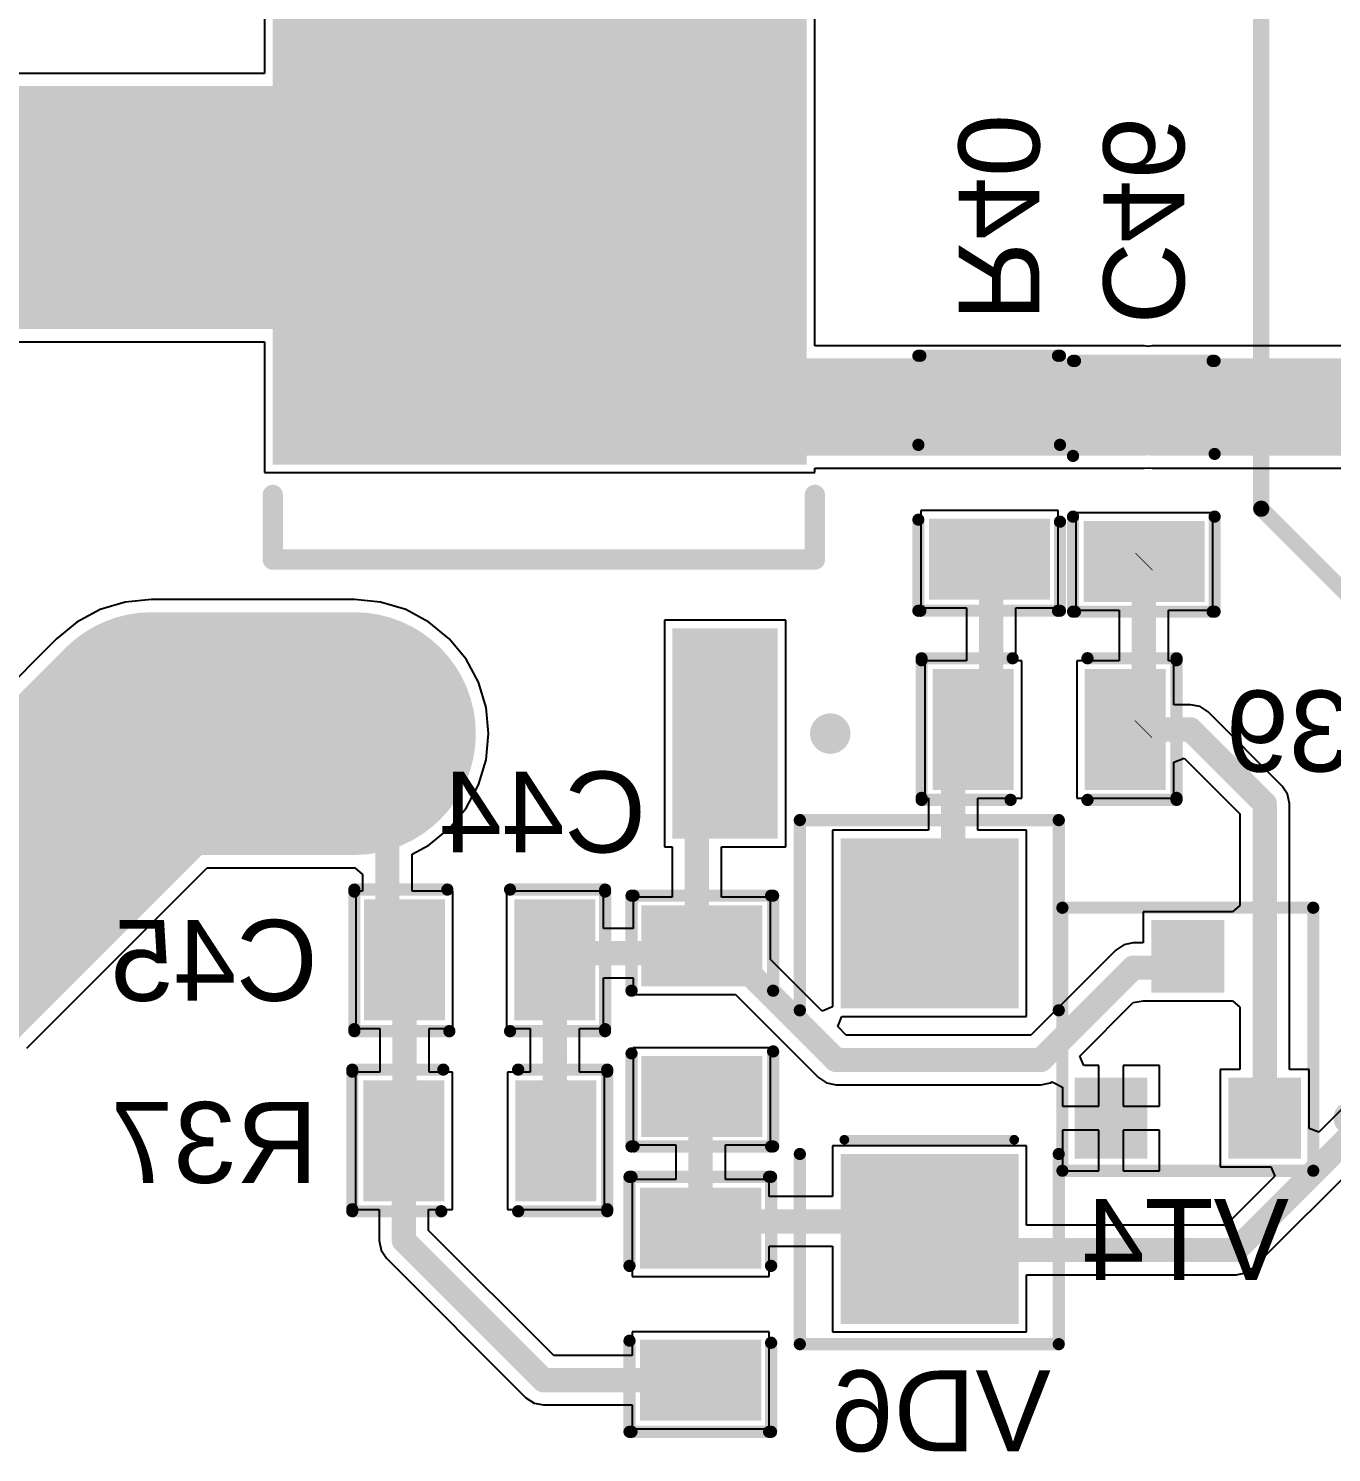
# Model space of a CAD drawing. Header units: millimetres. Extents: x 95 to 305, y 96 to 295.
# Drawn here: x 238.97 to 255.07, y 188.09 to 205.68 of the extents above; entities that cross this region are included whole.
import ezdxf

# ---------------------------------------------------------------- set-up
doc = ezdxf.new("R2010")
doc.units = ezdxf.units.MM
for name, color, linetype in [('BottomLayer', 5, 'Continuous'), ('BottomOverlay', 54, 'Continuous'), ('BottomPaste', 16, 'Continuous'), ('BottomSolder', 6, 'Continuous')]:
    doc.layers.add(name, color=color, linetype=linetype)
doc.styles.add('Arial', font='', dxfattribs={"height": 0.2})
doc.styles.get('Arial').set_extended_font_data('Arial')

# ---------------------------------------------------------------- blocks, each defined once
blk = doc.blocks.new('DPAK_B_50')
at = {"layer": 'BottomLayer'}
for points in [[(6.344, 3.216), (6.344, -3.284), (0.094, -3.284), (0.094, 3.216)], [(-2.031, 2.856), (-2.031, 1.656), (-4.531, 1.656), (-4.531, 2.856)], [(-2.031, -1.724), (-2.031, -2.924), (-4.531, -2.924), (-4.531, -1.724)]]:
    blk.add_hatch(color=5, dxfattribs=at).paths.add_polyline_path(points)
at = {"layer": 'BottomPaste'}
for points in [[(6.344, 3.216), (6.344, -3.284), (0.094, -3.284), (0.094, 3.216)], [(-2.031, 2.856), (-2.031, 1.656), (-4.531, 1.656), (-4.531, 2.856)], [(-2.031, -1.724), (-2.031, -2.924), (-4.531, -2.924), (-4.531, -1.724)]]:
    blk.add_hatch(color=16, dxfattribs=at).paths.add_polyline_path(points)
at = {"layer": 'BottomSolder'}
for points in [[(6.394, 3.266), (6.394, -3.334), (0.044, -3.334), (0.044, 3.266)], [(-1.981, 2.906), (-1.981, 1.606), (-4.581, 1.606), (-4.581, 2.906)], [(-1.981, -1.674), (-1.981, -2.974), (-4.581, -2.974), (-4.581, -1.674)]]:
    blk.add_hatch(color=6, dxfattribs=at).paths.add_polyline_path(points)
at = {"layer": 'BottomOverlay', "const_width": 0.25}
for points in [[(-1.131, 3.266), (-1.131, -3.434)], [(-1.131, 3.266), (-0.331, 3.266)], [(-1.131, -3.434), (-0.331, -3.434)]]:
    blk.add_lwpolyline(points, dxfattribs=at)
at = {"layer": 'BottomOverlay'}
for points, const_width in [([(-1.194, 3.266, 1), (-1.069, 3.266, 1)], 0.125), ([(-1.194, 3.266, 1), (-1.069, 3.266, 1)], 0.125), ([(-0.394, 3.266, 1), (-0.269, 3.266, 1)], 0.125), ([(-1.194, -3.434, 1), (-1.069, -3.434, 1)], 0.125), ([(-1.194, -3.434, 1), (-1.069, -3.434, 1)], 0.125), ([(-0.394, -3.434, 1), (-0.269, -3.434, 1)], 0.125), ([(-3.156, -3.624, 1), (-3.406, -3.624, 1)], 0.25), ([(-3.469, -3.624, 1), (-3.344, -3.624, 1)], 0.125), ([(-3.219, -3.624, 1), (-3.094, -3.624, 1)], 0.125)]:
    blk.add_lwpolyline(points, format="xyb", close=True, dxfattribs=dict(at, const_width=const_width))
blk = doc.blocks.new('SOT_23_3_B_51')
at = {"layer": 'BottomLayer'}
for points in [[(-0.583, 1.307), (-0.583, 0.507), (-1.483, 0.507), (-1.483, 1.307)], [(1.367, 0.357), (1.367, -0.443), (0.567, -0.443), (0.567, 0.357)], [(-0.583, -0.593), (-0.583, -1.393), (-1.483, -1.393), (-1.483, -0.593)]]:
    blk.add_hatch(color=5, dxfattribs=at).paths.add_polyline_path(points)
at = {"layer": 'BottomPaste'}
for points in [[(-0.583, 1.307), (-0.583, 0.507), (-1.483, 0.507), (-1.483, 1.307)], [(1.367, 0.357), (1.367, -0.443), (0.567, -0.443), (0.567, 0.357)], [(-0.583, -0.593), (-0.583, -1.393), (-1.483, -1.393), (-1.483, -0.593)]]:
    blk.add_hatch(color=16, dxfattribs=at).paths.add_polyline_path(points)
at = {"layer": 'BottomSolder'}
for points in [[(-0.533, 1.357), (-0.533, 0.457), (-1.533, 0.457), (-1.533, 1.357)], [(1.417, 0.407), (1.417, -0.493), (0.517, -0.493), (0.517, 0.407)], [(-0.533, -0.543), (-0.533, -1.443), (-1.533, -1.443), (-1.533, -0.543)]]:
    blk.add_hatch(color=6, dxfattribs=at).paths.add_polyline_path(points)
at = {"layer": 'BottomOverlay', "const_width": 0.15}
for points in [[(-1.683, 1.507), (1.567, 1.507)], [(-1.683, 1.507), (-1.683, -1.593)], [(1.567, 1.507), (1.567, -1.593)], [(-1.683, -1.593), (1.567, -1.593)]]:
    blk.add_lwpolyline(points, dxfattribs=at)
at = {"layer": 'BottomOverlay'}
for points, const_width in [([(-1.72, 1.507, 1), (-1.645, 1.507, 1)], 0.075), ([(-1.72, 1.507, 1), (-1.645, 1.507, 1)], 0.075), ([(1.529, 1.507, 1), (1.605, 1.507, 1)], 0.075), ([(1.529, 1.507, 1), (1.605, 1.507, 1)], 0.075), ([(-1.72, -1.593, 1), (-1.645, -1.593, 1)], 0.075), ([(-1.72, -1.593, 1), (-1.645, -1.593, 1)], 0.075), ([(1.529, -1.593, 1), (1.605, -1.593, 1)], 0.075), ([(1.529, -1.593, 1), (1.605, -1.593, 1)], 0.075), ([(-0.933, -2.043, 1), (-1.133, -2.043, 1)], 0.2), ([(-1.183, -2.043, 1), (-1.083, -2.043, 1)], 0.1), ([(-0.983, -2.043, 1), (-0.883, -2.043, 1)], 0.1)]:
    blk.add_lwpolyline(points, format="xyb", close=True, dxfattribs=dict(at, const_width=const_width))
blk = doc.blocks.new('DO_214AC__SMA__B_54')
at = {"layer": 'BottomLayer'}
for points in [[(-2.95, 1.047), (-0.95, 1.047), (-0.95, -1.053), (-2.95, -1.053)], [(0.95, 1.047), (2.95, 1.047), (2.95, -1.053), (0.95, -1.053)]]:
    blk.add_hatch(color=5, dxfattribs=at).paths.add_polyline_path(points)
at = {"layer": 'BottomPaste'}
for points in [[(-2.95, 1.047), (-0.95, 1.047), (-0.95, -1.053), (-2.95, -1.053)], [(0.95, 1.047), (2.95, 1.047), (2.95, -1.053), (0.95, -1.053)]]:
    blk.add_hatch(color=16, dxfattribs=at).paths.add_polyline_path(points)
at = {"layer": 'BottomSolder'}
for points in [[(-3, 1.097), (-0.9, 1.097), (-0.9, -1.103), (-3, -1.103)], [(0.9, 1.097), (3, 1.097), (3, -1.103), (0.9, -1.103)]]:
    blk.add_hatch(color=6, dxfattribs=at).paths.add_polyline_path(points)
at = {"layer": 'BottomOverlay'}
for points, const_width in [([(-3.25, 1.6), (-3.25, -1.6)], 0.15), ([(-3.25, 1.6), (-0.9, 1.6)], 0.15), ([(0.875, 1.6), (3.225, 1.6)], 0.15), ([(3.225, 1.6), (3.225, -1.6)], 0.15), ([(-0.725, 1.05), (-0.725, -1.05)], 0.12), ([(-3.25, -1.6), (-0.9, -1.6)], 0.15), ([(0.875, -1.6), (3.225, -1.6)], 0.15)]:
    blk.add_lwpolyline(points, dxfattribs=dict(at, const_width=const_width))
for points, const_width in [([(-3.288, 1.6, 1), (-3.213, 1.6, 1)], 0.075), ([(-3.288, 1.6, 1), (-3.213, 1.6, 1)], 0.075), ([(-0.938, 1.6, 1), (-0.863, 1.6, 1)], 0.075), ([(0.837, 1.6, 1), (0.913, 1.6, 1)], 0.075), ([(3.187, 1.6, 1), (3.263, 1.6, 1)], 0.075), ([(3.187, 1.6, 1), (3.263, 1.6, 1)], 0.075), ([(-0.755, 1.05, 1), (-0.695, 1.05, 1)], 0.06), ([(-0.755, -1.05, 1), (-0.695, -1.05, 1)], 0.06), ([(-3.288, -1.6, 1), (-3.213, -1.6, 1)], 0.075), ([(-3.288, -1.6, 1), (-3.213, -1.6, 1)], 0.075), ([(-0.938, -1.6, 1), (-0.863, -1.6, 1)], 0.075), ([(0.837, -1.6, 1), (0.913, -1.6, 1)], 0.075), ([(3.187, -1.6, 1), (3.263, -1.6, 1)], 0.075), ([(3.187, -1.6, 1), (3.263, -1.6, 1)], 0.075)]:
    blk.add_lwpolyline(points, format="xyb", close=True, dxfattribs=dict(at, const_width=const_width))
blk = doc.blocks.new('RES0805_B_102')
at = {"layer": 'BottomLayer'}
for points in [[(-1.388, 0.719), (-0.488, 0.719), (-0.488, -0.678), (-1.388, -0.678)], [(0.492, 0.719), (1.392, 0.719), (1.392, -0.678), (0.492, -0.678)]]:
    blk.add_hatch(color=5, dxfattribs=at).paths.add_polyline_path(points)
at = {"layer": 'BottomPaste'}
for points in [[(-1.388, 0.719), (-0.488, 0.719), (-0.488, -0.678), (-1.388, -0.678)], [(0.492, 0.719), (1.392, 0.719), (1.392, -0.678), (0.492, -0.678)]]:
    blk.add_hatch(color=16, dxfattribs=at).paths.add_polyline_path(points)
at = {"layer": 'BottomSolder'}
for points in [[(-1.438, 0.769), (-0.438, 0.769), (-0.438, -0.728), (-1.438, -0.728)], [(0.442, 0.769), (1.442, 0.769), (1.442, -0.728), (0.442, -0.728)]]:
    blk.add_hatch(color=6, dxfattribs=at).paths.add_polyline_path(points)
at = {"layer": 'BottomOverlay', "const_width": 0.15}
for points in [[(-1.575, 0.9), (-0.45, 0.9)], [(-1.575, 0.875), (-1.575, -0.825)], [(0.475, 0.9), (1.575, 0.9)], [(1.575, 0.875), (1.575, -0.825)], [(-1.575, -0.85), (-0.475, -0.85)], [(0.475, -0.85), (1.575, -0.85)]]:
    blk.add_lwpolyline(points, dxfattribs=at)
at = {"layer": 'BottomOverlay', "const_width": 0.075}
for points in [[(-1.613, 0.9, 1), (-1.538, 0.9, 1)], [(-1.613, 0.875, 1), (-1.538, 0.875, 1)], [(-0.487, 0.9, 1), (-0.412, 0.9, 1)], [(0.437, 0.9, 1), (0.513, 0.9, 1)], [(1.538, 0.9, 1), (1.613, 0.9, 1)], [(1.538, 0.875, 1), (1.613, 0.875, 1)], [(-1.613, -0.825, 1), (-1.538, -0.825, 1)], [(-1.613, -0.85, 1), (-1.538, -0.85, 1)], [(-0.513, -0.85, 1), (-0.437, -0.85, 1)], [(0.437, -0.85, 1), (0.513, -0.85, 1)], [(1.538, -0.825, 1), (1.613, -0.825, 1)], [(1.538, -0.85, 1), (1.613, -0.85, 1)]]:
    blk.add_lwpolyline(points, format="xyb", close=True, dxfattribs=at)
blk = doc.blocks.new('RES0805_B_103')
at = {"layer": 'BottomLayer'}
for points in [[(-1.388, 0.719), (-0.488, 0.719), (-0.488, -0.678), (-1.388, -0.678)], [(0.492, 0.719), (1.392, 0.719), (1.392, -0.678), (0.492, -0.678)]]:
    blk.add_hatch(color=5, dxfattribs=at).paths.add_polyline_path(points)
at = {"layer": 'BottomPaste'}
for points in [[(-1.388, 0.719), (-0.488, 0.719), (-0.488, -0.678), (-1.388, -0.678)], [(0.492, 0.719), (1.392, 0.719), (1.392, -0.678), (0.492, -0.678)]]:
    blk.add_hatch(color=16, dxfattribs=at).paths.add_polyline_path(points)
at = {"layer": 'BottomSolder'}
for points in [[(-1.438, 0.769), (-0.438, 0.769), (-0.438, -0.728), (-1.438, -0.728)], [(0.442, 0.769), (1.442, 0.769), (1.442, -0.728), (0.442, -0.728)]]:
    blk.add_hatch(color=6, dxfattribs=at).paths.add_polyline_path(points)
at = {"layer": 'BottomOverlay', "const_width": 0.15}
for points in [[(-1.575, 0.9), (-0.45, 0.9)], [(-1.575, -0.825), (-1.575, 0.875)], [(0.475, 0.9), (1.575, 0.9)], [(1.575, -0.825), (1.575, 0.875)], [(-1.575, -0.85), (-0.475, -0.85)], [(0.475, -0.85), (1.575, -0.85)]]:
    blk.add_lwpolyline(points, dxfattribs=at)
at = {"layer": 'BottomOverlay', "const_width": 0.075}
for points in [[(-1.613, 0.9, 1), (-1.538, 0.9, 1)], [(-1.613, 0.875, 1), (-1.538, 0.875, 1)], [(-0.487, 0.9, 1), (-0.412, 0.9, 1)], [(0.437, 0.9, 1), (0.513, 0.9, 1)], [(1.538, 0.9, 1), (1.613, 0.9, 1)], [(1.538, 0.875, 1), (1.613, 0.875, 1)], [(-1.613, -0.825, 1), (-1.538, -0.825, 1)], [(-1.613, -0.85, 1), (-1.538, -0.85, 1)], [(-0.513, -0.85, 1), (-0.437, -0.85, 1)], [(0.437, -0.85, 1), (0.513, -0.85, 1)], [(1.538, -0.825, 1), (1.613, -0.825, 1)], [(1.538, -0.85, 1), (1.613, -0.85, 1)]]:
    blk.add_lwpolyline(points, format="xyb", close=True, dxfattribs=at)
blk = doc.blocks.new('RES0805_B_104')
at = {"layer": 'BottomLayer'}
for points in [[(-1.388, 0.719), (-0.488, 0.719), (-0.488, -0.678), (-1.388, -0.678)], [(0.492, 0.719), (1.392, 0.719), (1.392, -0.678), (0.492, -0.678)]]:
    blk.add_hatch(color=5, dxfattribs=at).paths.add_polyline_path(points)
at = {"layer": 'BottomPaste'}
for points in [[(-1.388, 0.719), (-0.488, 0.719), (-0.488, -0.678), (-1.388, -0.678)], [(0.492, 0.719), (1.392, 0.719), (1.392, -0.678), (0.492, -0.678)]]:
    blk.add_hatch(color=16, dxfattribs=at).paths.add_polyline_path(points)
at = {"layer": 'BottomSolder'}
for points in [[(-1.438, 0.769), (-0.438, 0.769), (-0.438, -0.728), (-1.438, -0.728)], [(0.442, 0.769), (1.442, 0.769), (1.442, -0.728), (0.442, -0.728)]]:
    blk.add_hatch(color=6, dxfattribs=at).paths.add_polyline_path(points)
at = {"layer": 'BottomOverlay', "const_width": 0.15}
for points in [[(-1.575, 0.9), (-0.45, 0.9)], [(-1.575, -0.825), (-1.575, 0.875)], [(0.475, 0.9), (1.575, 0.9)], [(1.575, -0.825), (1.575, 0.875)], [(-1.575, -0.85), (-0.475, -0.85)], [(0.475, -0.85), (1.575, -0.85)]]:
    blk.add_lwpolyline(points, dxfattribs=at)
at = {"layer": 'BottomOverlay', "const_width": 0.075}
for points in [[(-1.613, 0.9, 1), (-1.538, 0.9, 1)], [(-1.613, 0.875, 1), (-1.538, 0.875, 1)], [(-0.487, 0.9, 1), (-0.412, 0.9, 1)], [(0.437, 0.9, 1), (0.513, 0.9, 1)], [(1.538, 0.9, 1), (1.613, 0.9, 1)], [(1.538, 0.875, 1), (1.613, 0.875, 1)], [(-1.613, -0.825, 1), (-1.538, -0.825, 1)], [(-1.613, -0.85, 1), (-1.538, -0.85, 1)], [(-0.513, -0.85, 1), (-0.437, -0.85, 1)], [(0.437, -0.85, 1), (0.513, -0.85, 1)], [(1.538, -0.825, 1), (1.613, -0.825, 1)], [(1.538, -0.85, 1), (1.613, -0.85, 1)]]:
    blk.add_lwpolyline(points, format="xyb", close=True, dxfattribs=at)
blk = doc.blocks.new('RES0805_B_105')
at = {"layer": 'BottomLayer'}
for points in [[(-1.388, 0.719), (-0.488, 0.719), (-0.488, -0.678), (-1.388, -0.678)], [(0.492, 0.719), (1.392, 0.719), (1.392, -0.678), (0.492, -0.678)]]:
    blk.add_hatch(color=5, dxfattribs=at).paths.add_polyline_path(points)
at = {"layer": 'BottomPaste'}
for points in [[(-1.388, 0.719), (-0.488, 0.719), (-0.488, -0.678), (-1.388, -0.678)], [(0.492, 0.719), (1.392, 0.719), (1.392, -0.678), (0.492, -0.678)]]:
    blk.add_hatch(color=16, dxfattribs=at).paths.add_polyline_path(points)
at = {"layer": 'BottomSolder'}
for points in [[(-1.438, 0.769), (-0.438, 0.769), (-0.438, -0.728), (-1.438, -0.728)], [(0.442, 0.769), (1.442, 0.769), (1.442, -0.728), (0.442, -0.728)]]:
    blk.add_hatch(color=6, dxfattribs=at).paths.add_polyline_path(points)
at = {"layer": 'BottomOverlay', "const_width": 0.15}
for points in [[(-1.575, 0.9), (-0.45, 0.9)], [(-1.575, 0.875), (-1.575, -0.825)], [(0.475, 0.9), (1.575, 0.9)], [(1.575, 0.875), (1.575, -0.825)], [(-1.575, -0.85), (-0.475, -0.85)], [(0.475, -0.85), (1.575, -0.85)]]:
    blk.add_lwpolyline(points, dxfattribs=at)
at = {"layer": 'BottomOverlay', "const_width": 0.075}
for points in [[(-1.613, 0.9, 1), (-1.538, 0.9, 1)], [(-1.613, 0.875, 1), (-1.538, 0.875, 1)], [(-0.487, 0.9, 1), (-0.412, 0.9, 1)], [(0.437, 0.9, 1), (0.513, 0.9, 1)], [(1.538, 0.9, 1), (1.613, 0.9, 1)], [(1.538, 0.875, 1), (1.613, 0.875, 1)], [(-1.613, -0.825, 1), (-1.538, -0.825, 1)], [(-1.613, -0.85, 1), (-1.538, -0.85, 1)], [(-0.513, -0.85, 1), (-0.437, -0.85, 1)], [(0.437, -0.85, 1), (0.513, -0.85, 1)], [(1.538, -0.825, 1), (1.613, -0.825, 1)], [(1.538, -0.85, 1), (1.613, -0.85, 1)]]:
    blk.add_lwpolyline(points, format="xyb", close=True, dxfattribs=at)
blk = doc.blocks.new('CAP0805_B_159')
at = {"layer": 'BottomLayer'}
for points in [[(-1.379, 0.693), (-0.479, 0.693), (-0.479, -0.704), (-1.379, -0.704)], [(0.481, 0.693), (1.381, 0.693), (1.381, -0.704), (0.481, -0.704)]]:
    blk.add_hatch(color=5, dxfattribs=at).paths.add_polyline_path(points)
at = {"layer": 'BottomPaste'}
for points in [[(-1.379, 0.693), (-0.479, 0.693), (-0.479, -0.704), (-1.379, -0.704)], [(0.481, 0.693), (1.381, 0.693), (1.381, -0.704), (0.481, -0.704)]]:
    blk.add_hatch(color=16, dxfattribs=at).paths.add_polyline_path(points)
at = {"layer": 'BottomSolder'}
for points in [[(-1.429, 0.743), (-0.429, 0.743), (-0.429, -0.754), (-1.429, -0.754)], [(0.431, 0.743), (1.431, 0.743), (1.431, -0.754), (0.431, -0.754)]]:
    blk.add_hatch(color=6, dxfattribs=at).paths.add_polyline_path(points)
at = {"layer": 'BottomOverlay', "const_width": 0.15}
for points in [[(-1.55, 0.875), (-0.375, 0.875)], [(-1.55, 0.85), (-1.55, -0.85)], [(0.375, 0.875), (1.55, 0.875)], [(1.55, 0.85), (1.55, -0.85)], [(-1.55, -0.875), (-0.375, -0.875)], [(0.4, -0.875), (1.55, -0.875)]]:
    blk.add_lwpolyline(points, dxfattribs=at)
at = {"layer": 'BottomOverlay', "const_width": 0.075}
for points in [[(-1.587, 0.875, 1), (-1.512, 0.875, 1)], [(-1.587, 0.85, 1), (-1.512, 0.85, 1)], [(-0.413, 0.875, 1), (-0.337, 0.875, 1)], [(0.337, 0.875, 1), (0.413, 0.875, 1)], [(1.512, 0.875, 1), (1.587, 0.875, 1)], [(1.512, 0.85, 1), (1.587, 0.85, 1)], [(-1.587, -0.85, 1), (-1.512, -0.85, 1)], [(-1.587, -0.875, 1), (-1.512, -0.875, 1)], [(-0.413, -0.875, 1), (-0.337, -0.875, 1)], [(0.362, -0.875, 1), (0.437, -0.875, 1)], [(1.512, -0.85, 1), (1.587, -0.85, 1)], [(1.512, -0.875, 1), (1.587, -0.875, 1)]]:
    blk.add_lwpolyline(points, format="xyb", close=True, dxfattribs=at)
blk = doc.blocks.new('CAP0805_B_160')
at = {"layer": 'BottomLayer'}
for points in [[(-1.379, 0.693), (-0.479, 0.693), (-0.479, -0.704), (-1.379, -0.704)], [(0.481, 0.693), (1.381, 0.693), (1.381, -0.704), (0.481, -0.704)]]:
    blk.add_hatch(color=5, dxfattribs=at).paths.add_polyline_path(points)
at = {"layer": 'BottomPaste'}
for points in [[(-1.379, 0.693), (-0.479, 0.693), (-0.479, -0.704), (-1.379, -0.704)], [(0.481, 0.693), (1.381, 0.693), (1.381, -0.704), (0.481, -0.704)]]:
    blk.add_hatch(color=16, dxfattribs=at).paths.add_polyline_path(points)
at = {"layer": 'BottomSolder'}
for points in [[(-1.429, 0.743), (-0.429, 0.743), (-0.429, -0.754), (-1.429, -0.754)], [(0.431, 0.743), (1.431, 0.743), (1.431, -0.754), (0.431, -0.754)]]:
    blk.add_hatch(color=6, dxfattribs=at).paths.add_polyline_path(points)
at = {"layer": 'BottomOverlay', "const_width": 0.15}
for points in [[(-0.375, 0.875), (-1.55, 0.875)], [(-1.55, 0.85), (-1.55, -0.85)], [(1.55, 0.875), (0.375, 0.875)], [(1.55, 0.85), (1.55, -0.85)], [(-0.375, -0.875), (-1.55, -0.875)], [(1.55, -0.875), (0.4, -0.875)]]:
    blk.add_lwpolyline(points, dxfattribs=at)
at = {"layer": 'BottomOverlay', "const_width": 0.075}
for points in [[(-1.587, 0.875, 1), (-1.512, 0.875, 1)], [(-1.587, 0.85, 1), (-1.512, 0.85, 1)], [(-0.413, 0.875, 1), (-0.337, 0.875, 1)], [(0.337, 0.875, 1), (0.413, 0.875, 1)], [(1.512, 0.875, 1), (1.587, 0.875, 1)], [(1.512, 0.85, 1), (1.587, 0.85, 1)], [(-1.587, -0.85, 1), (-1.512, -0.85, 1)], [(-1.587, -0.875, 1), (-1.512, -0.875, 1)], [(-0.413, -0.875, 1), (-0.337, -0.875, 1)], [(0.362, -0.875, 1), (0.437, -0.875, 1)], [(1.512, -0.85, 1), (1.587, -0.85, 1)], [(1.512, -0.875, 1), (1.587, -0.875, 1)]]:
    blk.add_lwpolyline(points, format="xyb", close=True, dxfattribs=at)
blk = doc.blocks.new('CAP0805_B_161')
at = {"layer": 'BottomLayer'}
for points in [[(-1.379, 0.693), (-0.479, 0.693), (-0.479, -0.704), (-1.379, -0.704)], [(0.481, 0.693), (1.381, 0.693), (1.381, -0.704), (0.481, -0.704)]]:
    blk.add_hatch(color=5, dxfattribs=at).paths.add_polyline_path(points)
at = {"layer": 'BottomPaste'}
for points in [[(-1.379, 0.693), (-0.479, 0.693), (-0.479, -0.704), (-1.379, -0.704)], [(0.481, 0.693), (1.381, 0.693), (1.381, -0.704), (0.481, -0.704)]]:
    blk.add_hatch(color=16, dxfattribs=at).paths.add_polyline_path(points)
at = {"layer": 'BottomSolder'}
for points in [[(-1.429, 0.743), (-0.429, 0.743), (-0.429, -0.754), (-1.429, -0.754)], [(0.431, 0.743), (1.431, 0.743), (1.431, -0.754), (0.431, -0.754)]]:
    blk.add_hatch(color=6, dxfattribs=at).paths.add_polyline_path(points)
at = {"layer": 'BottomOverlay', "const_width": 0.15}
for points in [[(-0.375, 0.875), (-1.55, 0.875)], [(-1.55, -0.85), (-1.55, 0.85)], [(1.55, 0.875), (0.375, 0.875)], [(1.55, -0.85), (1.55, 0.85)], [(-0.375, -0.875), (-1.55, -0.875)], [(1.55, -0.875), (0.4, -0.875)]]:
    blk.add_lwpolyline(points, dxfattribs=at)
at = {"layer": 'BottomOverlay', "const_width": 0.075}
for points in [[(-1.587, 0.875, 1), (-1.512, 0.875, 1)], [(-1.587, 0.85, 1), (-1.512, 0.85, 1)], [(-0.413, 0.875, 1), (-0.337, 0.875, 1)], [(0.337, 0.875, 1), (0.413, 0.875, 1)], [(1.512, 0.875, 1), (1.587, 0.875, 1)], [(1.512, 0.85, 1), (1.587, 0.85, 1)], [(-1.587, -0.85, 1), (-1.512, -0.85, 1)], [(-1.587, -0.875, 1), (-1.512, -0.875, 1)], [(-0.413, -0.875, 1), (-0.337, -0.875, 1)], [(0.362, -0.875, 1), (0.437, -0.875, 1)], [(1.512, -0.85, 1), (1.587, -0.85, 1)], [(1.512, -0.875, 1), (1.587, -0.875, 1)]]:
    blk.add_lwpolyline(points, format="xyb", close=True, dxfattribs=at)
blk = doc.blocks.new('D8C3_2H12_B_183')
at = {"layer": 'BottomLayer'}
for points in [[(-1.8, 0.6), (-1.8, -0.6), (-5, -0.6), (-5, 0.6)], [(5, 0.6), (5, -0.6), (1.8, -0.6), (1.8, 0.6)]]:
    blk.add_hatch(color=5, dxfattribs=at).paths.add_polyline_path(points)
at = {"layer": 'BottomPaste'}
for points in [[(-1.8, 0.6), (-1.8, -0.6), (-5, -0.6), (-5, 0.6)], [(5, 0.6), (5, -0.6), (1.8, -0.6), (1.8, 0.6)]]:
    blk.add_hatch(color=16, dxfattribs=at).paths.add_polyline_path(points)
at = {"layer": 'BottomSolder'}
for points in [[(-1.75, 0.65), (-1.75, -0.65), (-5.05, -0.65), (-5.05, 0.65)], [(5.05, 0.65), (5.05, -0.65), (1.75, -0.65), (1.75, 0.65)]]:
    blk.add_hatch(color=6, dxfattribs=at).paths.add_polyline_path(points)
at = {"layer": 'BottomOverlay', "const_width": 0.2}
for points in [[(-2.9, 4.4), (-4.4, 2.9)], [(-2.9, 4.4), (4.4, 4.4)], [(4.4, 4.4), (4.4, 1)], [(-4.4, 2.9), (-4.4, 1)], [(-4.4, -1), (-4.4, -2.9)], [(4.4, -1), (4.4, -4.4)], [(-5.2, -1.2), (-5.2, -1.8)], [(-5.5, -1.5), (-4.9, -1.5)], [(-4.4, -2.9), (-2.9, -4.4)], [(-2.9, -4.4), (4.4, -4.4)]]:
    blk.add_lwpolyline(points, dxfattribs=at)
at = {"layer": 'BottomOverlay', "const_width": 0.1}
for points in [[(-2.95, 4.4, 1), (-2.85, 4.4, 1)], [(-2.95, 4.4, 1), (-2.85, 4.4, 1)], [(4.35, 4.4, 1), (4.45, 4.4, 1)], [(4.35, 4.4, 1), (4.45, 4.4, 1)], [(-4.45, 2.9, 1), (-4.35, 2.9, 1)], [(-4.45, 2.9, 1), (-4.35, 2.9, 1)], [(-4.45, 1, 1), (-4.35, 1, 1)], [(4.35, 1, 1), (4.45, 1, 1)], [(-4.45, -1, 1), (-4.35, -1, 1)], [(4.35, -1, 1), (4.45, -1, 1)], [(-5.25, -1.2, 1), (-5.15, -1.2, 1)], [(-5.55, -1.5, 1), (-5.45, -1.5, 1)], [(-4.95, -1.5, 1), (-4.85, -1.5, 1)], [(-5.25, -1.8, 1), (-5.15, -1.8, 1)], [(-4.45, -2.9, 1), (-4.35, -2.9, 1)], [(-4.45, -2.9, 1), (-4.35, -2.9, 1)], [(-2.95, -4.4, 1), (-2.85, -4.4, 1)], [(-2.95, -4.4, 1), (-2.85, -4.4, 1)], [(4.35, -4.4, 1), (4.45, -4.4, 1)], [(4.35, -4.4, 1), (4.45, -4.4, 1)]]:
    blk.add_lwpolyline(points, format="xyb", close=True, dxfattribs=at)

msp = doc.modelspace()

# ---------------------------------------------------------------- linework, layer by layer
at = {"layer": 'BottomLayer'}
for p, q in [((241.884, 206.744), (241.884, 205.127)), ((248.684, 201.761), (248.684, 206.744)), ((241.884, 205.127), (237.872, 205.127)), ((237.512, 201.811), (241.884, 201.811)), ((241.884, 201.811), (241.884, 200.194)), ((252.755, 201.761), (248.684, 201.761)), ((252.804, 201.754), (252.755, 201.761)), ((252.853, 201.761), (252.804, 201.754)), ((258.316, 201.761), (252.853, 201.761)), ((248.684, 200.194), (248.684, 200.248)), ((248.684, 200.248), (252.755, 200.248)), ((252.755, 200.248), (252.804, 200.254)), ((252.804, 200.254), (252.853, 200.248)), ((252.853, 200.248), (257.85, 200.248)), ((241.884, 200.194), (248.684, 200.194)), ((251.691, 199.724), (249.994, 199.724)), ((249.994, 199.724), (249.994, 198.524)), ((251.691, 198.524), (251.691, 199.724)), ((253.604, 199.696), (251.907, 199.696)), ((251.907, 199.696), (251.907, 198.496)), ((253.604, 198.496), (253.604, 199.696)), ((239.851, 198.501), (239.564, 198.347)), ((240.162, 198.595), (239.851, 198.501)), ((240.486, 198.627), (240.162, 198.595)), ((242.994, 198.627), (240.486, 198.627)), ((243.317, 198.595), (242.994, 198.627)), ((243.628, 198.501), (243.317, 198.595)), ((243.915, 198.347), (243.628, 198.501)), ((249.994, 198.524), (250.557, 198.524)), ((250.557, 198.524), (250.557, 197.869)), ((251.169, 197.869), (251.169, 198.524)), ((251.169, 198.524), (251.691, 198.524)), ((251.907, 198.496), (252.443, 198.496)), ((252.443, 198.496), (252.443, 197.869)), ((253.055, 197.869), (253.055, 198.496)), ((253.055, 198.496), (253.604, 198.496)), ((239.564, 198.347), (239.313, 198.141)), ((244.166, 198.141), (243.915, 198.347)), ((248.324, 198.369), (246.824, 198.369)), ((246.824, 198.369), (246.824, 195.569)), ((248.324, 195.569), (248.324, 198.369)), ((239.313, 198.141), (236.6, 195.428)), ((244.373, 197.89), (244.166, 198.141)), ((244.526, 197.603), (244.373, 197.89)), ((250.557, 197.869), (250.041, 197.869)), ((250.041, 197.869), (250.041, 196.172)), ((251.24, 197.869), (251.169, 197.869)), ((251.24, 196.172), (251.24, 197.869)), ((252.443, 197.869), (251.921, 197.869)), ((251.921, 197.869), (251.921, 196.172)), ((253.12, 197.869), (253.055, 197.869)), ((253.12, 197.326), (253.12, 197.869)), ((244.62, 197.292), (244.526, 197.603)), ((244.652, 196.969), (244.62, 197.292)), ((253.327, 197.326), (253.12, 197.326)), ((253.444, 197.303), (253.327, 197.326)), ((253.327, 197.326), (253.327, 197.326)), ((253.543, 197.236), (253.444, 197.303)), ((254.459, 196.32), (253.543, 197.236)), ((244.62, 196.645), (244.652, 196.969)), ((244.526, 196.334), (244.62, 196.645)), ((253.12, 196.614), (253.247, 196.667)), ((253.12, 196.172), (253.12, 196.614)), ((253.247, 196.667), (253.937, 195.977)), ((244.373, 196.048), (244.526, 196.334)), ((254.526, 196.221), (254.459, 196.32)), ((254.549, 196.104), (254.526, 196.221)), ((244.166, 195.796), (244.373, 196.048)), ((250.041, 196.172), (250.087, 196.172)), ((250.087, 196.172), (250.087, 195.775)), ((250.698, 195.775), (250.698, 196.172)), ((250.698, 196.172), (251.24, 196.172)), ((251.921, 196.172), (253.12, 196.172)), ((254.549, 192.817), (254.549, 196.104)), ((254.549, 196.104), (254.549, 196.104)), ((253.937, 195.977), (253.937, 194.846)), ((243.915, 195.59), (244.166, 195.796)), ((250.087, 195.775), (248.901, 195.775)), ((248.901, 195.775), (248.901, 193.592)), ((251.301, 195.775), (250.698, 195.775)), ((251.301, 193.475), (251.301, 195.775)), ((243.706, 195.478), (243.915, 195.59)), ((246.824, 195.569), (246.919, 195.569)), ((246.919, 195.569), (246.919, 194.946)), ((247.531, 194.946), (247.531, 195.569)), ((247.531, 195.569), (248.324, 195.569)), ((243.706, 195.022), (243.706, 195.478)), ((238.945, 193.084), (241.172, 195.311)), ((241.172, 195.311), (242.994, 195.311)), ((242.994, 195.311), (243, 195.311)), ((243, 195.311), (243.094, 195.226)), ((243.094, 195.226), (243.094, 195.022)), ((243.094, 195.022), (243.011, 195.022)), ((243.011, 195.022), (243.011, 193.325)), ((244.211, 195.022), (243.706, 195.022)), ((244.211, 193.325), (244.211, 195.022)), ((246.071, 195.022), (244.871, 195.022)), ((244.871, 195.022), (244.871, 193.325)), ((246.071, 194.562), (246.071, 195.022)), ((246.919, 194.946), (246.438, 194.946)), ((246.438, 194.946), (246.438, 194.562)), ((248.135, 194.946), (247.531, 194.946)), ((248.135, 194.179), (248.135, 194.946)), ((253.937, 194.846), (253.843, 194.767)), ((253.81, 194.767), (252.743, 194.767)), ((252.743, 194.767), (252.743, 194.382)), ((253.843, 194.767), (253.81, 194.767)), ((246.438, 194.562), (246.071, 194.562)), ((252.402, 194.293), (251.352, 193.242)), ((252.502, 194.359), (252.402, 194.293)), ((252.402, 194.293), (252.402, 194.293)), ((252.619, 194.382), (252.502, 194.359)), ((252.743, 194.382), (252.619, 194.382)), ((248.774, 193.54), (248.135, 194.179)), ((246.071, 193.325), (246.071, 193.95)), ((246.071, 193.95), (246.438, 193.95)), ((246.438, 193.95), (246.438, 193.746)), ((246.438, 193.746), (247.702, 193.746)), ((247.702, 193.746), (248.729, 192.72)), ((248.901, 193.592), (248.774, 193.54)), ((251.959, 192.984), (252.619, 193.645)), ((252.619, 193.645), (252.743, 193.667)), ((252.743, 193.667), (252.743, 193.667)), ((252.743, 193.667), (252.743, 193.667)), ((252.743, 193.667), (253.81, 193.667)), ((253.81, 193.667), (253.843, 193.667)), ((253.843, 193.667), (253.937, 193.588)), ((253.937, 193.588), (253.937, 192.817)), ((248.966, 193.348), (249.018, 193.475)), ((249.018, 193.475), (251.301, 193.475)), ((243.011, 193.325), (243.306, 193.325)), ((243.306, 193.325), (243.306, 192.786)), ((243.917, 192.786), (243.917, 193.325)), ((243.917, 193.325), (244.211, 193.325)), ((244.871, 193.325), (245.166, 193.325)), ((245.166, 193.325), (245.166, 192.786)), ((245.777, 192.786), (245.777, 193.325)), ((245.777, 193.325), (246.071, 193.325)), ((249.072, 193.242), (248.966, 193.348)), ((251.352, 193.242), (249.072, 193.242)), ((248.135, 193.086), (246.438, 193.086)), ((246.438, 193.086), (246.438, 191.886)), ((248.135, 191.886), (248.135, 193.086)), ((252.008, 192.867), (251.959, 192.984)), ((252.193, 192.867), (252.008, 192.867)), ((252.193, 192.367), (252.193, 192.867)), ((252.943, 192.867), (252.493, 192.867)), ((252.493, 192.867), (252.493, 192.367)), ((252.943, 192.367), (252.943, 192.867)), ((243.306, 192.786), (243.005, 192.786)), ((243.005, 192.786), (243.005, 191.089)), ((244.205, 192.786), (243.917, 192.786)), ((244.205, 191.089), (244.205, 192.786)), ((245.166, 192.786), (244.885, 192.786)), ((244.885, 192.786), (244.885, 191.089)), ((246.085, 192.786), (245.777, 192.786)), ((246.085, 191.089), (246.085, 192.786)), ((248.729, 192.72), (248.729, 192.72)), ((248.729, 192.72), (248.828, 192.653)), ((253.937, 192.817), (253.693, 192.817)), ((253.693, 192.817), (253.693, 191.617)), ((254.793, 192.817), (254.549, 192.817)), ((254.793, 192.091), (254.793, 192.817)), ((248.828, 192.653), (248.945, 192.63)), ((248.945, 192.63), (251.478, 192.63)), ((251.478, 192.63), (251.595, 192.653)), ((251.478, 192.63), (251.478, 192.63)), ((251.595, 192.653), (251.616, 192.667)), ((251.616, 192.667), (251.743, 192.599)), ((251.743, 192.599), (251.743, 192.367)), ((251.743, 192.367), (252.193, 192.367)), ((252.493, 192.367), (252.943, 192.367)), ((255.284, 192.416), (254.91, 192.043)), ((252.193, 192.067), (251.743, 192.067)), ((251.743, 192.067), (251.743, 191.567)), ((252.193, 191.567), (252.193, 192.067)), ((252.943, 192.067), (252.493, 192.067)), ((252.493, 192.067), (252.493, 191.567)), ((252.943, 191.567), (252.943, 192.067)), ((254.91, 192.043), (254.793, 192.091)), ((246.438, 191.886), (246.966, 191.886)), ((246.966, 191.886), (246.966, 191.459)), ((247.578, 191.459), (247.578, 191.886)), ((247.578, 191.886), (248.135, 191.886)), ((251.301, 191.875), (248.901, 191.875)), ((248.901, 191.875), (248.901, 191.248)), ((251.301, 190.894), (251.301, 191.875)), ((254.105, 190.372), (255.627, 191.894)), ((246.966, 191.459), (246.424, 191.459)), ((246.424, 191.459), (246.424, 190.259)), ((248.121, 191.459), (247.578, 191.459)), ((248.121, 191.248), (248.121, 191.459)), ((251.743, 191.567), (252.193, 191.567)), ((252.493, 191.567), (252.943, 191.567)), ((253.693, 191.617), (254.319, 191.617)), ((254.367, 191.5), (253.762, 190.894)), ((254.319, 191.617), (254.367, 191.5)), ((248.901, 191.248), (248.121, 191.248)), ((243.005, 191.089), (243.299, 191.089)), ((243.299, 191.089), (243.299, 190.704)), ((243.911, 190.831), (243.911, 191.089)), ((243.911, 191.089), (244.205, 191.089)), ((244.885, 191.089), (246.085, 191.089)), ((245.456, 189.285), (243.911, 190.831)), ((253.762, 190.894), (251.301, 190.894)), ((243.299, 190.704), (243.299, 190.704)), ((243.299, 190.704), (243.322, 190.587)), ((243.322, 190.587), (243.388, 190.488)), ((248.121, 190.259), (248.121, 190.636)), ((248.121, 190.636), (248.901, 190.636)), ((248.901, 190.636), (248.901, 189.575)), ((243.388, 190.488), (245.113, 188.763)), ((246.424, 190.259), (248.121, 190.259)), ((251.301, 189.575), (251.301, 190.282)), ((251.301, 190.282), (253.889, 190.282)), ((253.889, 190.282), (254.006, 190.306)), ((253.889, 190.282), (253.889, 190.282)), ((254.006, 190.306), (254.105, 190.372)), ((248.121, 189.579), (246.424, 189.579)), ((246.424, 189.579), (246.424, 189.285)), ((248.121, 188.379), (248.121, 189.579)), ((248.901, 189.575), (251.301, 189.575)), ((246.424, 189.285), (245.456, 189.285)), ((245.113, 188.763), (245.113, 188.763)), ((245.113, 188.763), (245.213, 188.697)), ((245.213, 188.697), (245.33, 188.673)), ((245.33, 188.673), (245.33, 188.673)), ((245.33, 188.673), (246.424, 188.673)), ((246.424, 188.673), (246.424, 188.379)), ((246.424, 188.379), (248.121, 188.379))]:
    msp.add_line(p, q, dxfattribs=at)
for points, const_width in [([(236.794, 203.469), (245.284, 203.469)], 3), ([(245.284, 203.469), (247.748, 201.004)], 1.2), ([(247.748, 201.004), (250.843, 201.004)], 1.2), ([(250.843, 201.004), (252.755, 201.004)], 1.2), ([(252.853, 201.004), (258.629, 201.004)], 1.2), ([(250.843, 199.124), (250.863, 199.104)], 0.3), ([(250.863, 197.243), (250.863, 199.104)], 0.3), ([(252.749, 199.09), (252.755, 199.096)], 0.3), ([(252.749, 197.026), (252.749, 199.09)], 0.3), ([(237.773, 194.256), (240.486, 196.969)], 3), ([(240.486, 196.969), (242.994, 196.969)], 3), ([(250.392, 196.772), (250.863, 197.243)], 0.3), ([(242.994, 196.969), (243.4, 196.563)], 0.3), ([(247.225, 196.62), (247.574, 196.969)], 0.3), ([(247.225, 196.62), (247.574, 196.969)], 0.3), ([(247.225, 196.62), (247.574, 196.969)], 0.3), ([(247.225, 196.62), (247.574, 196.969)], 0.3), ([(247.225, 196.62), (247.574, 196.969)], 0.3), ([(252.521, 197.02), (252.743, 197.02)], 0.3), ([(252.743, 197.02), (252.749, 197.026)], 0.3), ([(252.743, 197.02), (253.327, 197.02)], 0.3), ([(253.327, 197.02), (254.243, 196.104)], 0.3), ([(250.392, 194.917), (250.392, 196.772)], 0.3), ([(247.225, 194.408), (247.225, 196.62)], 0.3), ([(243.4, 194.384), (243.4, 196.563)], 0.3), ([(254.243, 192.217), (254.243, 196.104)], 0.3), ([(250.101, 194.625), (250.392, 194.917)], 0.3), ([(243.4, 194.384), (243.611, 194.173)], 0.3), ([(247.196, 194.256), (247.287, 194.346)], 0.3), ([(247.225, 194.408), (247.287, 194.346)], 0.3), ([(247.287, 194.346), (247.535, 194.346)], 0.3), ([(247.535, 194.346), (248.945, 192.936)], 0.3), ([(243.611, 191.944), (243.611, 194.173)], 0.3), ([(245.471, 194.256), (247.196, 194.256)], 0.3), ([(245.471, 191.95), (245.471, 194.173)], 0.3), ([(253.153, 194.077), (253.293, 194.217)], 0.3), ([(251.478, 192.936), (252.619, 194.077)], 0.3), ([(252.619, 194.077), (253.153, 194.077)], 0.3), ([(248.945, 192.936), (251.478, 192.936)], 0.3), ([(247.272, 190.859), (247.272, 192.486)], 0.3), ([(253.889, 190.588), (255.5, 192.2)], 0.3), ([(243.605, 191.937), (243.611, 191.944)], 0.3), ([(243.605, 190.704), (243.605, 191.937)], 0.3), ([(247.272, 190.859), (247.355, 190.942)], 0.3), ([(247.355, 190.942), (249.883, 190.942)], 0.3), ([(249.883, 190.942), (250.237, 190.588)], 0.3), ([(243.605, 190.704), (245.33, 188.979)], 0.3), ([(250.237, 190.588), (253.889, 190.588)], 0.3), ([(245.33, 188.979), (247.272, 188.979)], 0.3)]:
    msp.add_lwpolyline(points, dxfattribs=dict(at, const_width=const_width))
for points, const_width in [([(244.534, 203.469, 1), (246.034, 203.469, 1)], 1.5), ([(244.984, 203.469, 1), (245.584, 203.469, 1)], 0.6), ([(247.448, 201.004, 1), (248.048, 201.004, 1)], 0.6), ([(247.448, 201.004, 1), (248.048, 201.004, 1)], 0.6), ([(250.543, 201.004, 1), (251.143, 201.004, 1)], 0.6), ([(250.543, 201.004, 1), (251.143, 201.004, 1)], 0.6), ([(252.455, 201.004, 1), (253.055, 201.004, 1)], 0.6), ([(252.554, 201.004, 1), (253.153, 201.004, 1)], 0.6), ([(250.768, 199.124, 1), (250.918, 199.124, 1)], 0.15), ([(250.788, 199.104, 1), (250.938, 199.104, 1)], 0.15), ([(250.788, 199.104, 1), (250.938, 199.104, 1)], 0.15), ([(252.674, 199.09, 1), (252.824, 199.09, 1)], 0.15), ([(252.674, 199.09, 1), (252.824, 199.09, 1)], 0.15), ([(252.68, 199.096, 1), (252.83, 199.096, 1)], 0.15), ([(239.736, 196.969, 1), (241.236, 196.969, 1)], 1.5), ([(239.736, 196.969, 1), (241.236, 196.969, 1)], 1.5), ([(242.244, 196.969, 1), (243.744, 196.969, 1)], 1.5), ([(250.788, 197.243, 1), (250.938, 197.243, 1)], 0.15), ([(250.788, 197.243, 1), (250.938, 197.243, 1)], 0.15), ([(242.919, 196.969, 1), (243.069, 196.969, 1)], 0.15), ([(247.499, 196.969, 1), (247.649, 196.969, 1)], 0.15), ([(247.499, 196.969, 1), (247.649, 196.969, 1)], 0.15), ([(247.499, 196.969, 1), (247.649, 196.969, 1)], 0.15), ([(247.499, 196.969, 1), (247.649, 196.969, 1)], 0.15), ([(247.499, 196.969, 1), (247.649, 196.969, 1)], 0.15), ([(252.446, 197.02, 1), (252.595, 197.02, 1)], 0.15), ([(252.668, 197.02, 1), (252.818, 197.02, 1)], 0.15), ([(252.668, 197.02, 1), (252.818, 197.02, 1)], 0.15), ([(252.668, 197.02, 1), (252.818, 197.02, 1)], 0.15), ([(252.674, 197.026, 1), (252.824, 197.026, 1)], 0.15), ([(252.674, 197.026, 1), (252.824, 197.026, 1)], 0.15), ([(253.252, 197.02, 1), (253.402, 197.02, 1)], 0.15), ([(253.252, 197.02, 1), (253.402, 197.02, 1)], 0.15), ([(250.317, 196.772, 1), (250.467, 196.772, 1)], 0.15), ([(250.317, 196.772, 1), (250.467, 196.772, 1)], 0.15), ([(247.15, 196.62, 1), (247.3, 196.62, 1)], 0.15), ([(247.15, 196.62, 1), (247.3, 196.62, 1)], 0.15), ([(247.15, 196.62, 1), (247.3, 196.62, 1)], 0.15), ([(247.15, 196.62, 1), (247.3, 196.62, 1)], 0.15), ([(247.15, 196.62, 1), (247.3, 196.62, 1)], 0.15), ([(247.15, 196.62, 1), (247.3, 196.62, 1)], 0.15), ([(243.325, 196.563, 1), (243.475, 196.563, 1)], 0.15), ([(243.325, 196.563, 1), (243.475, 196.563, 1)], 0.15), ([(254.168, 196.104, 1), (254.318, 196.104, 1)], 0.15), ([(254.168, 196.104, 1), (254.318, 196.104, 1)], 0.15), ([(237.023, 194.256, 1), (238.523, 194.256, 1)], 1.5), ([(250.317, 194.917, 1), (250.467, 194.917, 1)], 0.15), ([(250.317, 194.917, 1), (250.467, 194.917, 1)], 0.15), ([(250.026, 194.625, 1), (250.176, 194.625, 1)], 0.15), ([(243.325, 194.384, 1), (243.475, 194.384, 1)], 0.15), ([(243.325, 194.384, 1), (243.475, 194.384, 1)], 0.15), ([(247.15, 194.408, 1), (247.3, 194.408, 1)], 0.15), ([(247.15, 194.408, 1), (247.3, 194.408, 1)], 0.15), ([(247.212, 194.346, 1), (247.361, 194.346, 1)], 0.15), ([(247.212, 194.346, 1), (247.361, 194.346, 1)], 0.15), ([(247.212, 194.346, 1), (247.361, 194.346, 1)], 0.15), ([(247.46, 194.346, 1), (247.61, 194.346, 1)], 0.15), ([(247.46, 194.346, 1), (247.61, 194.346, 1)], 0.15), ([(243.536, 194.173, 1), (243.686, 194.173, 1)], 0.15), ([(243.536, 194.173, 1), (243.686, 194.173, 1)], 0.15), ([(245.396, 194.256, 1), (245.546, 194.256, 1)], 0.15), ([(245.396, 194.173, 1), (245.546, 194.173, 1)], 0.15), ([(247.121, 194.256, 1), (247.271, 194.256, 1)], 0.15), ([(247.121, 194.256, 1), (247.271, 194.256, 1)], 0.15), ([(253.218, 194.217, 1), (253.368, 194.217, 1)], 0.15), ([(252.544, 194.077, 1), (252.694, 194.077, 1)], 0.15), ([(252.544, 194.077, 1), (252.694, 194.077, 1)], 0.15), ([(253.078, 194.077, 1), (253.228, 194.077, 1)], 0.15), ([(253.078, 194.077, 1), (253.228, 194.077, 1)], 0.15), ([(248.87, 192.936, 1), (249.02, 192.936, 1)], 0.15), ([(248.87, 192.936, 1), (249.02, 192.936, 1)], 0.15), ([(251.403, 192.936, 1), (251.553, 192.936, 1)], 0.15), ([(251.403, 192.936, 1), (251.553, 192.936, 1)], 0.15), ([(247.197, 192.486, 1), (247.347, 192.486, 1)], 0.15), ([(254.168, 192.217, 1), (254.318, 192.217, 1)], 0.15), ([(243.53, 191.937, 1), (243.68, 191.937, 1)], 0.15), ([(243.53, 191.937, 1), (243.68, 191.937, 1)], 0.15), ([(243.536, 191.944, 1), (243.686, 191.944, 1)], 0.15), ([(243.536, 191.944, 1), (243.686, 191.944, 1)], 0.15), ([(245.396, 191.95, 1), (245.546, 191.95, 1)], 0.15), ([(247.28, 190.942, 1), (247.43, 190.942, 1)], 0.15), ([(247.28, 190.942, 1), (247.43, 190.942, 1)], 0.15), ([(249.808, 190.942, 1), (249.958, 190.942, 1)], 0.15), ([(249.808, 190.942, 1), (249.958, 190.942, 1)], 0.15), ([(247.197, 190.859, 1), (247.347, 190.859, 1)], 0.15), ([(247.197, 190.859, 1), (247.347, 190.859, 1)], 0.15), ([(243.53, 190.704, 1), (243.68, 190.704, 1)], 0.15), ([(243.53, 190.704, 1), (243.68, 190.704, 1)], 0.15), ([(250.162, 190.588, 1), (250.312, 190.588, 1)], 0.15), ([(250.162, 190.588, 1), (250.312, 190.588, 1)], 0.15), ([(253.814, 190.588, 1), (253.964, 190.588, 1)], 0.15), ([(253.814, 190.588, 1), (253.964, 190.588, 1)], 0.15), ([(245.255, 188.979, 1), (245.405, 188.979, 1)], 0.15), ([(245.255, 188.979, 1), (245.405, 188.979, 1)], 0.15), ([(247.197, 188.979, 1), (247.347, 188.979, 1)], 0.15)]:
    msp.add_lwpolyline(points, format="xyb", close=True, dxfattribs=dict(at, const_width=const_width))

# ---------------------------------------------------------------- block references
for name, p, rotation in [('D8C3_2H12_B_183', (258.6, 202.648), 90), ('DPAK_B_50', (245.25, 200.25), 90), ('RES0805_B_102', (250.863, 200.062), 90), ('CAP0805_B_159', (252.749, 200.025), 90), ('DO_214AC__SMA__B_54', (250.098, 192.675), 90), ('CAP0805_B_160', (244.542, 194.167), 180), ('CAP0805_B_161', (247.293, 193.417), 270), ('SOT_23_3_B_51', (253.25, 193.25), 90), ('RES0805_B_105', (247.293, 189.917), 90)]:
    msp.add_blockref(name, p, dxfattribs=dict(rotation=rotation))
for name, p in [('RES0805_B_103', (251.578, 197)), ('RES0805_B_104', (244.542, 191.917))]:
    msp.add_blockref(name, p)

# ---------------------------------------------------------------- texts
at = {"layer": 'BottomOverlay', "style": 'Arial', "text_generation_flag": 2}
for s, p in [('R40', (250.459, 202.062)), ('C46', (252.249, 202.025))]:
    msp.add_text(s, height=1, rotation=270, dxfattribs=at).set_placement(p)
for s, p in [('R39', (256.328, 196.5)), ('C44', (246.6, 195.5)), ('C45', (242.542, 193.667)), ('R37', (242.542, 191.417)), ('VT4', (254.543, 190.217)), ('VD6', (251.6, 188.1))]:
    msp.add_text(s, height=1, dxfattribs=at).set_placement(p)

doc.saveas('drawing.dxf')
